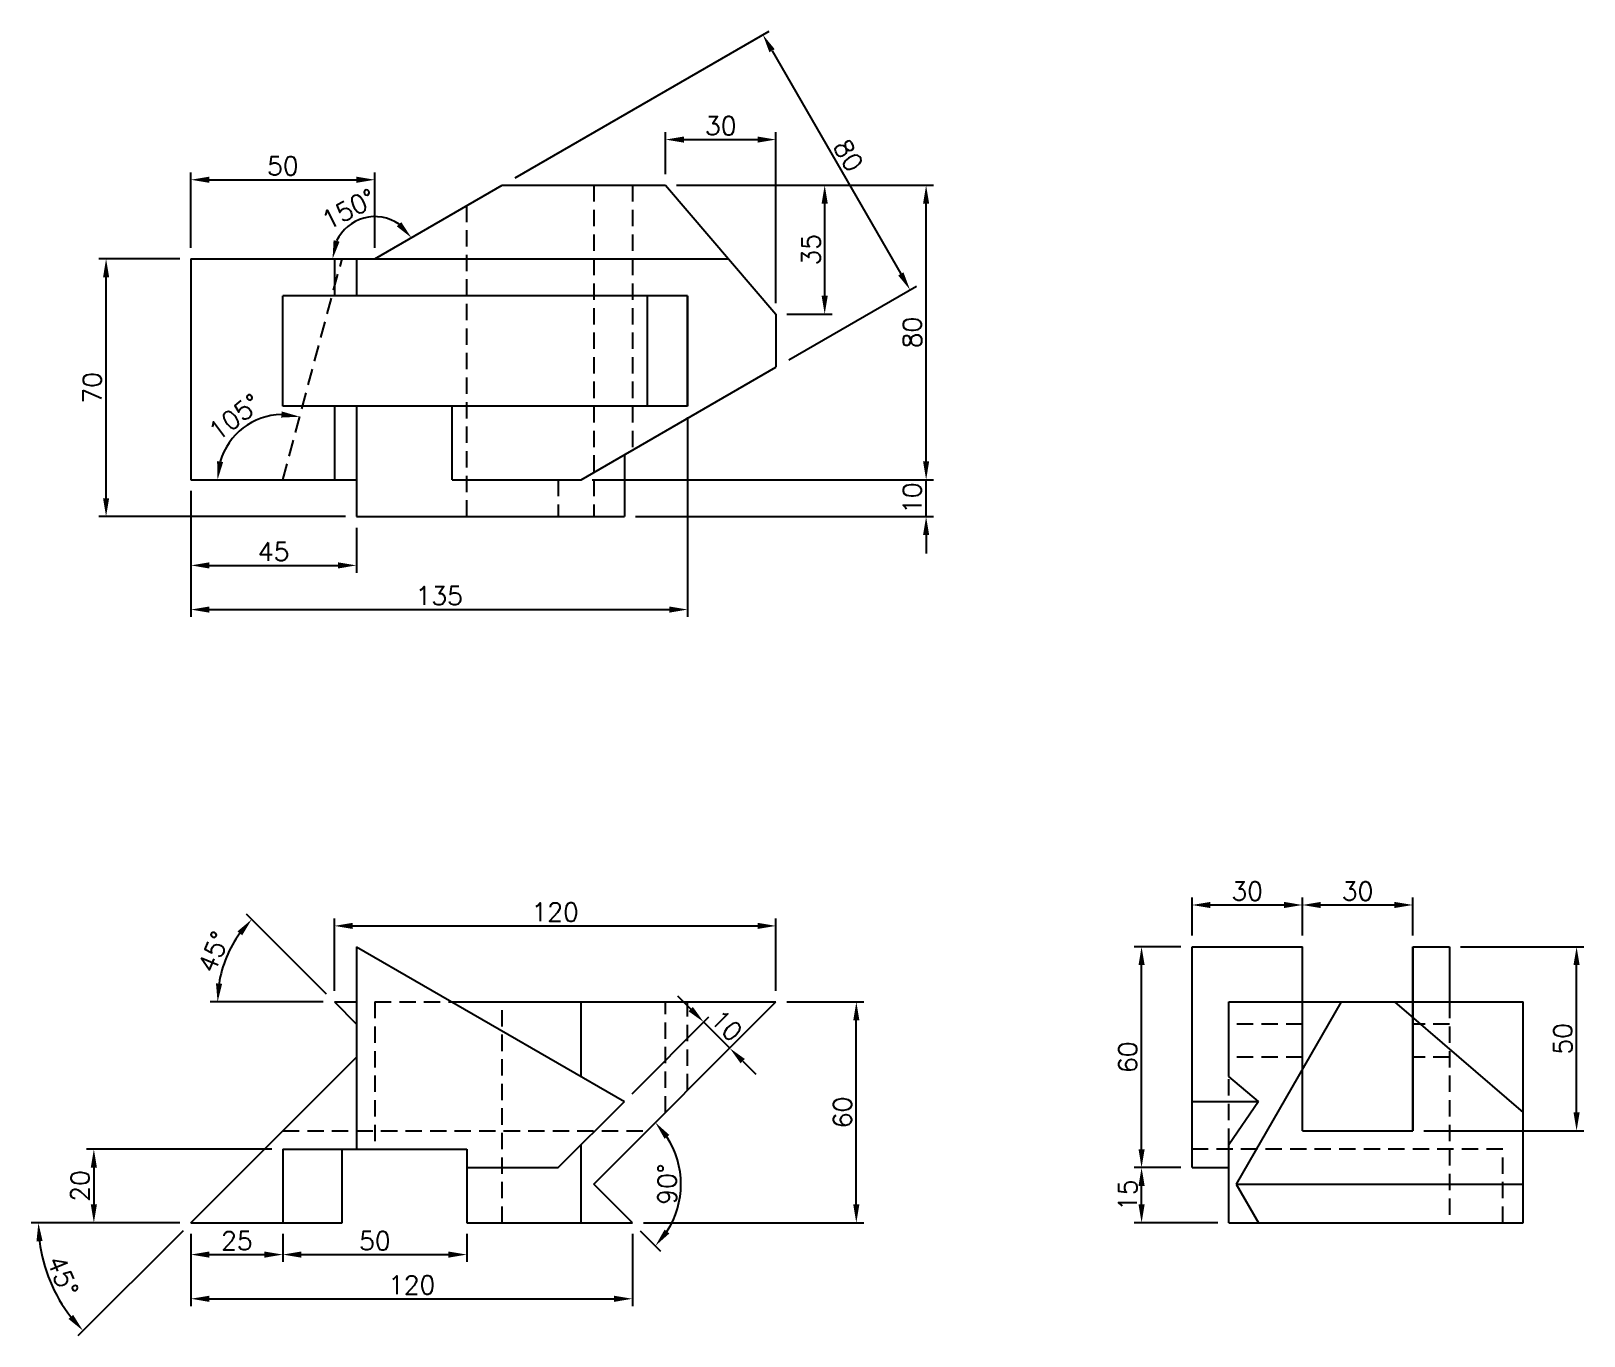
# Model space of a CAD drawing. Header units: millimetres. Extents: x 75 to 497, y 53 to 408.
import ezdxf

# ---------------------------------------------------------------- set-up
doc = ezdxf.new("R2010")
doc.units = ezdxf.units.MM
doc.header["$LTSCALE"] = 0.7
doc.linetypes.add('HIDDEN', pattern=[9.525, 6.35, -3.175])
for name, color, linetype in [('DIM', 1, 'Continuous'), ('HIDDEEN', 2, 'HIDDEN'), ('MODEL', 7, 'Continuous')]:
    doc.layers.add(name, color=color, linetype=linetype)
doc.styles.get("Standard").update_dxf_attribs({"font": 'romans.shx'})
doc.dimstyles.new('ISO-25', dxfattribs={"dimtxt": 2.5, "dimasz": 2.5, "dimexe": 1.25, "dimexo": 0.625, "dimtad": 1, "dimtxsty": 'Standard', "dimcen": 2.5, "dimadec": 0, "dimazin": 0, "dimtfac": 1, "dimtmove": 0, "dimatfit": 3, "dimfxl": 1, "dimarcsym": 0})

# ---------------------------------------------------------------- blocks, each defined once
blk = doc.blocks.new('*D1')
at = {"layer": 'Defpoints', "color": 0}
for p in [(168.28, 367.52), (118.28, 346.02), (168.28, 346.02)]:
    blk.add_point(p, dxfattribs=at)
at = {"layer": 'DIM', "color": 0, "lineweight": -2}
for p, q in [((118.28, 349.02), (118.28, 369.52)), ((123.28, 367.52), (163.28, 367.52)), ((168.28, 349.02), (168.28, 369.52))]:
    blk.add_line(p, q, dxfattribs=at)
at = {"layer": 'DIM', "color": 0}
for points in [[(123.28, 368.35), (123.28, 366.68), (118.28, 367.52)], [(163.28, 368.35), (163.28, 366.68), (168.28, 367.52)]]:
    blk.add_solid(points, dxfattribs=at)
at = {"layer": 'DIM', "color": 0, "insert": (143.28, 371.27), "char_height": 5, "attachment_point": 5}
blk.add_mtext('50', dxfattribs=at)
blk = doc.blocks.new('*D2')
at = {"layer": 'Defpoints', "color": 0}
for p in [(202.92, 366.02), (170.27, 357.34), (118.28, 346.02), (168.28, 346.02), (264.41, 346.02)]:
    blk.add_point(p, dxfattribs=at)
at = {"layer": 'DIM', "color": 0, "lineweight": -2}
blk.add_arc((168.28, 346.02), 11.49, 55.1407, 154.8593, dxfattribs=at)
at = {"layer": 'DIM', "color": 0}
for points in [[(175.46, 356.01), (174.23, 354.88), (178.22, 351.77)], [(158.69, 350.72), (157.06, 351.08), (156.79, 346.02)]]:
    blk.add_solid(points, dxfattribs=at)
at = {"layer": 'DIM', "color": 0, "insert": (161.19, 359.51), "char_height": 5, "attachment_point": 5, "rotation": 27.7041}
blk.add_mtext('150°', dxfattribs=at)
blk = doc.blocks.new('*D3')
at = {"layer": 'Defpoints', "color": 0}
for p in [(95.24, 346.02), (118.28, 346.02), (163.28, 276.02)]:
    blk.add_point(p, dxfattribs=at)
at = {"layer": 'DIM', "color": 0, "lineweight": -2}
for p, q in [((115.28, 346.02), (93.24, 346.02)), ((95.24, 281.02), (95.24, 341.02)), ((160.28, 276.02), (93.24, 276.02))]:
    blk.add_line(p, q, dxfattribs=at)
at = {"layer": 'DIM', "color": 0}
for points in [[(94.41, 341.02), (96.07, 341.02), (95.24, 346.02)], [(94.41, 281.02), (96.07, 281.02), (95.24, 276.02)]]:
    blk.add_solid(points, dxfattribs=at)
at = {"layer": 'DIM', "color": 0, "insert": (91.49, 311.02), "char_height": 5, "attachment_point": 5, "rotation": 90}
blk.add_mtext('70', dxfattribs=at)
blk = doc.blocks.new('*D4')
at = {"layer": 'Defpoints', "color": 0}
for p in [(159.35, 346.02), (137.21, 302.7), (118.28, 286.02), (143.28, 286.02), (163.28, 286.02)]:
    blk.add_point(p, dxfattribs=at)
at = {"layer": 'DIM', "color": 0, "lineweight": -2}
blk.add_arc((143.28, 286.02), 17.74, 91.2002, 163.7998, dxfattribs=at)
at = {"layer": 'DIM', "color": 0}
for points in [[(143, 304.59), (142.8, 302.93), (147.87, 303.16)], [(127.06, 290.86), (125.41, 291.09), (125.53, 286.02)]]:
    blk.add_solid(points, dxfattribs=at)
at = {"layer": 'DIM', "color": 0, "insert": (130.19, 303.07), "char_height": 5, "attachment_point": 5, "rotation": 37.5}
blk.add_mtext('105°', dxfattribs=at)
blk = doc.blocks.new('*D5')
at = {"layer": 'Defpoints', "color": 0}
for p in [(118.28, 286.02), (163.28, 276.02), (163.28, 262.78)]:
    blk.add_point(p, dxfattribs=at)
at = {"layer": 'DIM', "color": 0, "lineweight": -2}
for p, q in [((118.28, 283.02), (118.28, 260.78)), ((163.28, 273.02), (163.28, 260.78)), ((123.28, 262.78), (158.28, 262.78))]:
    blk.add_line(p, q, dxfattribs=at)
at = {"layer": 'DIM', "color": 0}
for points in [[(123.28, 263.61), (123.28, 261.94), (118.28, 262.78)], [(158.28, 263.61), (158.28, 261.94), (163.28, 262.78)]]:
    blk.add_solid(points, dxfattribs=at)
at = {"layer": 'DIM', "color": 0, "insert": (140.78, 266.53), "char_height": 5, "attachment_point": 5}
blk.add_mtext('45', dxfattribs=at)
blk = doc.blocks.new('*D6')
at = {"layer": 'Defpoints', "color": 0}
for p in [(253.28, 306.02), (118.28, 286.02), (253.28, 250.78)]:
    blk.add_point(p, dxfattribs=at)
at = {"layer": 'DIM', "color": 0, "lineweight": -2}
for p, q in [((253.28, 303.02), (253.28, 248.78)), ((118.28, 283.02), (118.28, 248.78)), ((123.28, 250.78), (248.28, 250.78))]:
    blk.add_line(p, q, dxfattribs=at)
at = {"layer": 'DIM', "color": 0}
for points in [[(123.28, 251.61), (123.28, 249.94), (118.28, 250.78)], [(248.28, 251.61), (248.28, 249.94), (253.28, 250.78)]]:
    blk.add_solid(points, dxfattribs=at)
at = {"layer": 'DIM', "color": 0, "insert": (185.78, 254.53), "char_height": 5, "attachment_point": 5}
blk.add_mtext('135', dxfattribs=at)
blk = doc.blocks.new('*D7')
at = {"layer": 'Defpoints', "color": 0}
for p in [(224.35, 286.02), (318.09, 286.02), (236.09, 276.02)]:
    blk.add_point(p, dxfattribs=at)
at = {"layer": 'DIM', "color": 0, "lineweight": -2}
for p, q in [((318.09, 291.02), (318.09, 296.02)), ((227.35, 286.02), (320.09, 286.02)), ((318.09, 276.02), (318.09, 286.02)), ((239.09, 276.02), (320.09, 276.02)), ((318.09, 271.02), (318.09, 266.02))]:
    blk.add_line(p, q, dxfattribs=at)
at = {"layer": 'DIM', "color": 0}
for points in [[(317.26, 291.02), (318.92, 291.02), (318.09, 286.02)], [(317.26, 271.02), (318.92, 271.02), (318.09, 276.02)]]:
    blk.add_solid(points, dxfattribs=at)
at = {"layer": 'DIM', "color": 0, "insert": (314.34, 281.02), "char_height": 5, "attachment_point": 5, "rotation": 90}
blk.add_mtext('10', dxfattribs=at)
blk = doc.blocks.new('*D8')
at = {"layer": 'Defpoints', "color": 0}
for p in [(247.27, 366.02), (318.09, 366.02), (224.35, 286.02)]:
    blk.add_point(p, dxfattribs=at)
at = {"layer": 'DIM', "color": 0, "lineweight": -2}
for p, q in [((250.27, 366.02), (320.09, 366.02)), ((318.09, 291.02), (318.09, 361.02)), ((227.35, 286.02), (320.09, 286.02))]:
    blk.add_line(p, q, dxfattribs=at)
at = {"layer": 'DIM', "color": 0}
for points in [[(317.26, 361.02), (318.92, 361.02), (318.09, 366.02)], [(317.26, 291.02), (318.92, 291.02), (318.09, 286.02)]]:
    blk.add_solid(points, dxfattribs=at)
at = {"layer": 'DIM', "color": 0, "insert": (314.34, 326.02), "char_height": 5, "attachment_point": 5, "rotation": 90}
blk.add_mtext('80', dxfattribs=at)
blk = doc.blocks.new('*D9')
at = {"layer": 'Defpoints', "color": 0}
for p in [(247.27, 366.02), (290.53, 366.02), (277.27, 331.02)]:
    blk.add_point(p, dxfattribs=at)
at = {"layer": 'DIM', "color": 0, "lineweight": -2}
for p, q in [((250.27, 366.02), (292.53, 366.02)), ((290.53, 336.02), (290.53, 361.02)), ((280.27, 331.02), (292.53, 331.02))]:
    blk.add_line(p, q, dxfattribs=at)
at = {"layer": 'DIM', "color": 0}
for points in [[(289.69, 361.02), (291.36, 361.02), (290.53, 366.02)], [(289.69, 336.02), (291.36, 336.02), (290.53, 331.02)]]:
    blk.add_solid(points, dxfattribs=at)
at = {"layer": 'DIM', "color": 0, "insert": (286.78, 348.52), "char_height": 5, "attachment_point": 5, "rotation": 90}
blk.add_mtext('35', dxfattribs=at)
blk = doc.blocks.new('*D10')
at = {"layer": 'Defpoints', "color": 0}
for p in [(277.27, 378.43), (247.27, 366.02), (277.27, 331.02)]:
    blk.add_point(p, dxfattribs=at)
at = {"layer": 'DIM', "color": 0, "lineweight": -2}
for p, q in [((247.27, 369.02), (247.27, 380.43)), ((277.27, 334.02), (277.27, 380.43)), ((252.27, 378.43), (272.27, 378.43))]:
    blk.add_line(p, q, dxfattribs=at)
at = {"layer": 'DIM', "color": 0}
for points in [[(252.27, 379.26), (252.27, 377.6), (247.27, 378.43)], [(272.27, 379.26), (272.27, 377.6), (277.27, 378.43)]]:
    blk.add_solid(points, dxfattribs=at)
at = {"layer": 'DIM', "color": 0, "insert": (262.27, 382.18), "char_height": 5, "attachment_point": 5}
blk.add_mtext('30', dxfattribs=at)
blk = doc.blocks.new('*D11')
at = {"layer": 'Defpoints', "color": 0}
for p in [(202.92, 366.02), (313.72, 337.62), (277.27, 316.57)]:
    blk.add_point(p, dxfattribs=at)
at = {"layer": 'DIM', "color": 0, "lineweight": -2}
for p, q in [((206.38, 368.02), (275.45, 407.9)), ((276.22, 402.57), (311.22, 341.95)), ((280.74, 318.57), (315.45, 338.62))]:
    blk.add_line(p, q, dxfattribs=at)
at = {"layer": 'DIM', "color": 0}
for points in [[(276.94, 402.99), (275.5, 402.15), (273.72, 406.9)], [(311.94, 342.36), (310.5, 341.53), (313.72, 337.62)]]:
    blk.add_solid(points, dxfattribs=at)
at = {"layer": 'DIM', "color": 0, "insert": (296.97, 374.13), "char_height": 5, "attachment_point": 5, "rotation": 300}
blk.add_mtext('80', dxfattribs=at)
blk = doc.blocks.new('*D12')
at = {"layer": 'Defpoints', "color": 0}
for p in [(129.79, 160.07), (157.27, 144.21), (157.27, 144.21), (163.28, 144.21), (163.28, 138.2)]:
    blk.add_point(p, dxfattribs=at)
at = {"layer": 'DIM', "color": 0, "lineweight": -2}
for p, q in [((155.15, 146.33), (133.42, 168.06)), ((154.27, 144.21), (123.54, 144.21))]:
    blk.add_line(p, q, dxfattribs=at)
blk.add_arc((157.27, 144.21), 31.73, 144.0367, 170.9633, dxfattribs=at)
at = {"layer": 'DIM', "color": 0}
for points in [[(130.95, 163.38), (132.22, 162.3), (134.83, 166.64)], [(126.76, 149.12), (125.1, 149.26), (125.54, 144.21)]]:
    blk.add_solid(points, dxfattribs=at)
at = {"layer": 'DIM', "color": 0, "insert": (124.49, 157.78), "char_height": 5, "attachment_point": 5, "rotation": 67.5}
blk.add_mtext('45°', dxfattribs=at)
blk = doc.blocks.new('*D13')
at = {"layer": 'Defpoints', "color": 0}
for p in [(143.28, 104.21), (91.92, 84.21), (118.28, 84.21)]:
    blk.add_point(p, dxfattribs=at)
at = {"layer": 'DIM', "color": 0, "lineweight": -2}
for p, q in [((140.28, 104.21), (89.92, 104.21)), ((91.92, 99.21), (91.92, 89.21)), ((115.28, 84.21), (89.92, 84.21))]:
    blk.add_line(p, q, dxfattribs=at)
at = {"layer": 'DIM', "color": 0}
for points in [[(91.08, 99.21), (92.75, 99.21), (91.92, 104.21)], [(91.08, 89.21), (92.75, 89.21), (91.92, 84.21)]]:
    blk.add_solid(points, dxfattribs=at)
at = {"layer": 'DIM', "color": 0, "insert": (88.17, 94.21), "char_height": 5, "attachment_point": 5, "rotation": 90}
blk.add_mtext('20', dxfattribs=at)
blk = doc.blocks.new('*D14')
at = {"layer": 'Defpoints', "color": 0}
for p in [(163.28, 129.21), (118.28, 84.21), (118.28, 84.21), (159.35, 84.21), (78.26, 73.48)]:
    blk.add_point(p, dxfattribs=at)
at = {"layer": 'DIM', "color": 0, "lineweight": -2}
for p, q in [((115.28, 84.21), (74.85, 84.21)), ((116.15, 82.08), (87.57, 53.5))]:
    blk.add_line(p, q, dxfattribs=at)
blk.add_arc((118.28, 84.21), 41.43, 186.9195, 218.0805, dxfattribs=at)
at = {"layer": 'DIM', "color": 0}
for points in [[(76.32, 79.16), (77.98, 79.26), (76.85, 84.21)], [(86.29, 59.21), (85.04, 58.1), (88.98, 54.91)]]:
    blk.add_solid(points, dxfattribs=at)
at = {"layer": 'DIM', "color": 0, "insert": (83.47, 69.79), "char_height": 5, "attachment_point": 5, "rotation": 292.5}
blk.add_mtext('45°', dxfattribs=at)
blk = doc.blocks.new('*D15')
at = {"layer": 'Defpoints', "color": 0}
for p in [(277.27, 144.21), (227.77, 94.71), (227.77, 94.71), (250.65, 88.58), (238.28, 84.21)]:
    blk.add_point(p, dxfattribs=at)
at = {"layer": 'DIM', "color": 0, "lineweight": -2}
blk.add_line((240.4, 82.08), (245.93, 76.55), dxfattribs=at)
blk.add_arc((227.77, 94.71), 23.68, 327.119, 32.881, dxfattribs=at)
at = {"layer": 'DIM', "color": 0}
for points in [[(247.01, 107.04), (248.31, 108.09), (244.52, 111.45)], [(248.31, 81.33), (247.01, 82.37), (244.52, 77.96)]]:
    blk.add_solid(points, dxfattribs=at)
at = {"layer": 'DIM', "color": 0, "insert": (247.71, 94.71), "char_height": 5, "attachment_point": 5, "rotation": 90}
blk.add_mtext('90°', dxfattribs=at)
blk = doc.blocks.new('*D16')
at = {"layer": 'Defpoints', "color": 0}
for p in [(277.27, 144.21), (299.12, 144.21), (238.28, 84.21)]:
    blk.add_point(p, dxfattribs=at)
at = {"layer": 'DIM', "color": 0, "lineweight": -2}
for p, q in [((280.27, 144.21), (301.12, 144.21)), ((299.12, 89.21), (299.12, 139.21)), ((241.28, 84.21), (301.12, 84.21))]:
    blk.add_line(p, q, dxfattribs=at)
at = {"layer": 'DIM', "color": 0}
for points in [[(298.29, 139.21), (299.95, 139.21), (299.12, 144.21)], [(298.29, 89.21), (299.95, 89.21), (299.12, 84.21)]]:
    blk.add_solid(points, dxfattribs=at)
at = {"layer": 'DIM', "color": 0, "insert": (295.37, 114.21), "char_height": 5, "attachment_point": 5, "rotation": 90}
blk.add_mtext('60', dxfattribs=at)
blk = doc.blocks.new('*D17')
at = {"layer": 'Defpoints', "color": 0}
for p in [(264.72, 131.66), (236.09, 117.17), (243.16, 110.1)]:
    blk.add_point(p, dxfattribs=at)
at = {"layer": 'DIM', "color": 0, "lineweight": -2}
for p, q in [((254.12, 142.26), (250.58, 145.8)), ((238.21, 119.29), (259.07, 140.14)), ((257.65, 138.73), (264.72, 131.66)), ((268.26, 128.12), (271.79, 124.59))]:
    blk.add_line(p, q, dxfattribs=at)
at = {"layer": 'DIM', "color": 0}
for points in [[(254.7, 142.85), (253.53, 141.67), (257.65, 138.73)], [(268.85, 128.71), (267.67, 127.53), (264.72, 131.66)]]:
    blk.add_solid(points, dxfattribs=at)
at = {"layer": 'DIM', "color": 0, "insert": (263.84, 137.84), "char_height": 5, "attachment_point": 5, "rotation": 315}
blk.add_mtext('10', dxfattribs=at)
blk = doc.blocks.new('*D18')
at = {"layer": 'Defpoints', "color": 0}
for p in [(376.64, 99.21), (390.35, 99.21), (400.35, 84.21)]:
    blk.add_point(p, dxfattribs=at)
at = {"layer": 'DIM', "color": 0, "lineweight": -2}
for p, q in [((387.35, 99.21), (374.64, 99.21)), ((376.64, 89.21), (376.64, 94.21)), ((397.35, 84.21), (374.64, 84.21))]:
    blk.add_line(p, q, dxfattribs=at)
at = {"layer": 'DIM', "color": 0}
for points in [[(375.81, 94.21), (377.48, 94.21), (376.64, 99.21)], [(375.81, 89.21), (377.48, 89.21), (376.64, 84.21)]]:
    blk.add_solid(points, dxfattribs=at)
at = {"layer": 'DIM', "color": 0, "insert": (372.89, 91.71), "char_height": 5, "attachment_point": 5, "rotation": 90}
blk.add_mtext('15', dxfattribs=at)
blk = doc.blocks.new('*D19')
at = {"layer": 'Defpoints', "color": 0}
for p in [(376.64, 159.21), (390.35, 159.21), (390.35, 99.21)]:
    blk.add_point(p, dxfattribs=at)
at = {"layer": 'DIM', "color": 0, "lineweight": -2}
for p, q in [((387.35, 159.21), (374.64, 159.21)), ((376.64, 104.21), (376.64, 154.21)), ((387.35, 99.21), (374.64, 99.21))]:
    blk.add_line(p, q, dxfattribs=at)
at = {"layer": 'DIM', "color": 0}
for points in [[(375.81, 154.21), (377.48, 154.21), (376.64, 159.21)], [(375.81, 104.21), (377.48, 104.21), (376.64, 99.21)]]:
    blk.add_solid(points, dxfattribs=at)
at = {"layer": 'DIM', "color": 0, "insert": (372.89, 129.21), "char_height": 5, "attachment_point": 5, "rotation": 90}
blk.add_mtext('60', dxfattribs=at)
blk = doc.blocks.new('*D20')
at = {"layer": 'Defpoints', "color": 0}
for p in [(460.35, 159.21), (494.86, 159.21), (450.35, 109.21)]:
    blk.add_point(p, dxfattribs=at)
at = {"layer": 'DIM', "color": 0, "lineweight": -2}
for p, q in [((463.35, 159.21), (496.86, 159.21)), ((494.86, 114.21), (494.86, 154.21)), ((453.35, 109.21), (496.86, 109.21))]:
    blk.add_line(p, q, dxfattribs=at)
at = {"layer": 'DIM', "color": 0}
for points in [[(494.02, 154.21), (495.69, 154.21), (494.86, 159.21)], [(494.02, 114.21), (495.69, 114.21), (494.86, 109.21)]]:
    blk.add_solid(points, dxfattribs=at)
at = {"layer": 'DIM', "color": 0, "insert": (491.11, 134.21), "char_height": 5, "attachment_point": 5, "rotation": 90}
blk.add_mtext('50', dxfattribs=at)
blk = doc.blocks.new('*D21')
at = {"layer": 'Defpoints', "color": 0}
for p in [(277.27, 164.86), (157.27, 144.21), (277.27, 144.21)]:
    blk.add_point(p, dxfattribs=at)
at = {"layer": 'DIM', "color": 0, "lineweight": -2}
for p, q in [((157.27, 147.21), (157.27, 166.86)), ((162.27, 164.86), (272.27, 164.86)), ((277.27, 147.21), (277.27, 166.86))]:
    blk.add_line(p, q, dxfattribs=at)
at = {"layer": 'DIM', "color": 0}
for points in [[(162.27, 165.7), (162.27, 164.03), (157.27, 164.86)], [(272.27, 165.7), (272.27, 164.03), (277.27, 164.86)]]:
    blk.add_solid(points, dxfattribs=at)
at = {"layer": 'DIM', "color": 0, "insert": (217.27, 168.61), "char_height": 5, "attachment_point": 5}
blk.add_mtext('120', dxfattribs=at)
blk = doc.blocks.new('*D22')
at = {"layer": 'Defpoints', "color": 0}
for p in [(420.35, 170.54), (390.35, 159.21), (420.35, 159.21)]:
    blk.add_point(p, dxfattribs=at)
at = {"layer": 'DIM', "color": 0, "lineweight": -2}
for p, q in [((390.35, 162.21), (390.35, 172.54)), ((395.35, 170.54), (415.35, 170.54)), ((420.35, 162.21), (420.35, 172.54))]:
    blk.add_line(p, q, dxfattribs=at)
at = {"layer": 'DIM', "color": 0}
for points in [[(395.35, 171.38), (395.35, 169.71), (390.35, 170.54)], [(415.35, 171.38), (415.35, 169.71), (420.35, 170.54)]]:
    blk.add_solid(points, dxfattribs=at)
at = {"layer": 'DIM', "color": 0, "insert": (405.35, 174.29), "char_height": 5, "attachment_point": 5}
blk.add_mtext('30', dxfattribs=at)
blk = doc.blocks.new('*D23')
at = {"layer": 'Defpoints', "color": 0}
for p in [(450.35, 170.54), (420.35, 159.21), (450.35, 159.21)]:
    blk.add_point(p, dxfattribs=at)
at = {"layer": 'DIM', "color": 0, "lineweight": -2}
for p, q in [((420.35, 162.21), (420.35, 172.54)), ((425.35, 170.54), (445.35, 170.54)), ((450.35, 162.21), (450.35, 172.54))]:
    blk.add_line(p, q, dxfattribs=at)
at = {"layer": 'DIM', "color": 0}
for points in [[(425.35, 171.38), (425.35, 169.71), (420.35, 170.54)], [(445.35, 171.38), (445.35, 169.71), (450.35, 170.54)]]:
    blk.add_solid(points, dxfattribs=at)
at = {"layer": 'DIM', "color": 0, "insert": (435.35, 174.29), "char_height": 5, "attachment_point": 5}
blk.add_mtext('30', dxfattribs=at)
blk = doc.blocks.new('*D24')
at = {"layer": 'Defpoints', "color": 0}
for p in [(118.28, 84.21), (143.28, 84.21), (143.28, 75.59)]:
    blk.add_point(p, dxfattribs=at)
at = {"layer": 'DIM', "color": 0, "lineweight": -2}
for p, q in [((118.28, 81.21), (118.28, 73.59)), ((143.28, 81.21), (143.28, 73.59)), ((123.28, 75.59), (138.28, 75.59))]:
    blk.add_line(p, q, dxfattribs=at)
at = {"layer": 'DIM', "color": 0}
for points in [[(123.28, 76.42), (123.28, 74.75), (118.28, 75.59)], [(138.28, 76.42), (138.28, 74.75), (143.28, 75.59)]]:
    blk.add_solid(points, dxfattribs=at)
at = {"layer": 'DIM', "color": 0, "insert": (130.78, 79.34), "char_height": 5, "attachment_point": 5}
blk.add_mtext('25', dxfattribs=at)
blk = doc.blocks.new('*D25')
at = {"layer": 'Defpoints', "color": 0}
for p in [(143.28, 84.21), (193.28, 84.21), (193.28, 75.59)]:
    blk.add_point(p, dxfattribs=at)
at = {"layer": 'DIM', "color": 0, "lineweight": -2}
for p, q in [((143.28, 81.21), (143.28, 73.59)), ((193.28, 81.21), (193.28, 73.59)), ((148.28, 75.59), (188.28, 75.59))]:
    blk.add_line(p, q, dxfattribs=at)
at = {"layer": 'DIM', "color": 0}
for points in [[(148.28, 76.42), (148.28, 74.75), (143.28, 75.59)], [(188.28, 76.42), (188.28, 74.75), (193.28, 75.59)]]:
    blk.add_solid(points, dxfattribs=at)
at = {"layer": 'DIM', "color": 0, "insert": (168.28, 79.34), "char_height": 5, "attachment_point": 5}
blk.add_mtext('50', dxfattribs=at)
blk = doc.blocks.new('*D26')
at = {"layer": 'Defpoints', "color": 0}
for p in [(118.28, 84.21), (238.28, 84.21), (238.28, 63.59)]:
    blk.add_point(p, dxfattribs=at)
at = {"layer": 'DIM', "color": 0, "lineweight": -2}
for p, q in [((118.28, 81.21), (118.28, 61.59)), ((238.28, 81.21), (238.28, 61.59)), ((123.28, 63.59), (233.28, 63.59))]:
    blk.add_line(p, q, dxfattribs=at)
at = {"layer": 'DIM', "color": 0}
for points in [[(123.28, 64.42), (123.28, 62.75), (118.28, 63.59)], [(233.28, 64.42), (233.28, 62.75), (238.28, 63.59)]]:
    blk.add_solid(points, dxfattribs=at)
at = {"layer": 'DIM', "color": 0, "insert": (178.28, 67.34), "char_height": 5, "attachment_point": 5}
blk.add_mtext('120', dxfattribs=at)

msp = doc.modelspace()

# ---------------------------------------------------------------- linework, layer by layer
at = {"layer": 'HIDDEEN'}
for p, q in [((227.773, 366.023), (227.773, 276.023)), ((238.276, 366.023), (238.276, 294.061)), ((193.276, 276.023), (193.276, 360.456)), ((143.276, 286.023), (159.353, 346.023)), ((218.129, 286.023), (218.129, 276.023)), ((168.276, 144.205), (168.276, 104.205)), ((168.276, 144.205), (189.257, 144.205)), ((202.917, 84.205), (202.917, 144.205)), ((247.271, 114.205), (247.271, 144.205)), ((253.276, 120.21), (253.276, 144.205)), ((460.345, 144.205), (460.345, 84.205)), ((420.345, 138.2), (400.345, 138.2)), ((460.345, 138.2), (450.345, 138.2)), ((420.345, 129.205), (400.345, 129.205)), ((460.345, 129.205), (450.345, 129.205)), ((400.345, 105.429), (400.345, 123.942)), ((143.276, 109.205), (242.271, 109.205)), ((474.779, 104.205), (390.345, 104.205)), ((474.779, 84.205), (474.779, 104.205))]:
    msp.add_line(p, q, dxfattribs=at)
at = {"layer": 'MODEL'}
for p, q in [((168.276, 346.023), (202.917, 366.023)), ((202.917, 366.023), (247.271, 366.023)), ((247.271, 366.023), (277.271, 331.023)), ((118.276, 346.023), (118.276, 286.023)), ((118.276, 346.023), (264.414, 346.023)), ((157.271, 346.023), (157.271, 336.023)), ((163.276, 346.023), (163.276, 336.023)), ((253.276, 336.023), (143.276, 336.023)), ((143.276, 306.023), (143.276, 336.023)), ((242.271, 336.023), (242.271, 306.023)), ((253.276, 336.023), (253.276, 306.023)), ((253.276, 306.023), (253.276, 336.023)), ((277.271, 331.023), (277.271, 316.575)), ((224.353, 286.023), (277.271, 316.575)), ((253.276, 306.023), (143.276, 306.023)), ((157.271, 306.023), (157.271, 286.023)), ((163.276, 306.023), (163.276, 276.023)), ((189.257, 286.023), (189.257, 306.023)), ((236.09, 292.799), (236.09, 276.023)), ((118.276, 286.023), (163.276, 286.023)), ((189.257, 286.023), (224.353, 286.023)), ((163.276, 276.023), (236.09, 276.023)), ((163.276, 159.205), (163.276, 104.205)), ((163.276, 159.205), (236.09, 117.166)), ((390.345, 159.205), (420.345, 159.205)), ((390.345, 99.205), (390.345, 159.205)), ((420.345, 109.205), (420.345, 159.205)), ((450.345, 109.205), (450.345, 159.205)), ((450.345, 159.205), (450.345, 109.205)), ((450.345, 159.205), (460.345, 159.205)), ((460.345, 159.205), (460.345, 144.205)), ((157.271, 144.205), (163.276, 144.205)), ((157.271, 144.205), (163.276, 138.2)), ((189.257, 144.205), (277.271, 144.205)), ((224.353, 123.942), (224.353, 144.205)), ((227.773, 94.708), (277.271, 144.205)), ((400.345, 144.205), (480.345, 144.205)), ((400.345, 123.942), (400.345, 144.205)), ((430.898, 144.205), (402.32, 94.708)), ((445.345, 144.205), (480.345, 114.205)), ((480.345, 84.205), (480.345, 144.205)), ((118.276, 84.205), (163.276, 129.205)), ((408.384, 117.166), (400.345, 123.942)), ((480.345, 120.21), (480.345, 120.21)), ((218.129, 99.205), (236.09, 117.166)), ((390.345, 117.166), (408.384, 117.166)), ((408.384, 117.166), (400.345, 105.429)), ((420.345, 109.205), (450.345, 109.205)), ((143.276, 104.205), (143.276, 84.205)), ((143.276, 104.205), (193.276, 104.205)), ((159.353, 84.205), (159.353, 104.205)), ((193.276, 104.205), (193.276, 84.205)), ((224.353, 84.205), (224.353, 105.429)), ((400.345, 84.205), (400.345, 105.429)), ((193.276, 99.205), (218.129, 99.205)), ((390.345, 99.205), (400.345, 99.205)), ((238.276, 84.205), (227.773, 94.708)), ((402.32, 94.708), (480.345, 94.708)), ((402.32, 94.708), (408.384, 84.205)), ((118.276, 84.205), (159.353, 84.205)), ((193.276, 84.205), (238.276, 84.205)), ((400.345, 84.205), (480.345, 84.205))]:
    msp.add_line(p, q, dxfattribs=at)

# ---------------------------------------------------------------- dimensions: what is measured, and where the dimension line sits
at = {"layer": 'DIM'}
for base, p1, p2, angle, override, picture, middle in [((313.719, 337.618), (202.917, 366.023), (277.271, 316.575), 120, {"dimscale": 2, "dimexe": 1, "dimexo": 2, "dimtoh": 1, "dimcen": 0, "dimazin": 2}, '*D11', (296.966, 374.134)), ((318.091, 366.023), (224.353, 286.023), (247.271, 366.023), 90, {"dimscale": 2, "dimexe": 1, "dimexo": 1.5, "dimtoh": 1, "dimcen": 0, "dimazin": 2}, '*D8', (314.341, 326.023)), ((290.528, 366.023), (277.271, 331.023), (247.271, 366.023), 90, {"dimscale": 2, "dimexe": 1, "dimexo": 1.5, "dimtoh": 1, "dimcen": 0, "dimazin": 2}, '*D9', (286.778, 348.523)), ((95.241, 346.023), (163.276, 276.023), (118.276, 346.023), 90, {"dimscale": 2, "dimexe": 1, "dimexo": 1.5, "dimtoh": 1, "dimcen": 0, "dimazin": 2}, '*D3', (91.491, 311.023)), ((318.091, 286.023), (236.09, 276.023), (224.353, 286.023), 90, {"dimscale": 2, "dimexe": 1, "dimexo": 1.5, "dimtoh": 1, "dimcen": 0, "dimazin": 2}, '*D7', (314.341, 281.023)), ((376.644, 159.205), (390.345, 99.205), (390.345, 159.205), 90, {"dimscale": 2, "dimexe": 1, "dimexo": 1.5, "dimtoh": 1, "dimcen": 0, "dimazin": 2}, '*D19', (372.894, 129.205)), ((494.858, 159.205), (450.345, 109.205), (460.345, 159.205), 90, {"dimscale": 2, "dimexe": 1, "dimexo": 1.5, "dimtoh": 1, "dimcen": 0, "dimazin": 2}, '*D20', (491.108, 134.205)), ((299.12, 144.205), (238.276, 84.205), (277.271, 144.205), 90, {"dimscale": 2, "dimexe": 1, "dimexo": 1.5, "dimtoh": 1, "dimcen": 0, "dimazin": 2}, '*D16', (295.37, 114.205)), ((91.917, 84.205), (143.276, 104.205), (118.276, 84.205), 90, {"dimscale": 2, "dimexe": 1, "dimexo": 1.5, "dimtoh": 1, "dimcen": 0, "dimazin": 2}, '*D13', (88.167, 94.205)), ((376.644, 99.205), (400.345, 84.205), (390.345, 99.205), 90, {"dimscale": 2, "dimexe": 1, "dimexo": 1.5, "dimtoh": 1, "dimcen": 0, "dimazin": 2}, '*D18', (372.894, 91.705))]:
    dim = msp.add_linear_dim(base=base, p1=p1, p2=p2, angle=angle, dimstyle='ISO-25', override=override, dxfattribs=at)
    dim.commit()
    dim.dimension.update_dxf_attribs({"geometry": picture, "text_midpoint": middle})
for base, p1, p2, picture, middle in [((277.271, 378.429), (247.271, 366.023), (277.271, 331.023), '*D10', (262.271, 382.179)), ((168.276, 367.516), (118.276, 346.023), (168.276, 346.023), '*D1', (143.276, 371.266)), ((253.276, 250.778), (118.276, 286.023), (253.276, 306.023), '*D6', (185.776, 254.528)), ((163.276, 262.778), (118.276, 286.023), (163.276, 276.023), '*D5', (140.776, 266.528)), ((420.345, 170.544), (390.345, 159.205), (420.345, 159.205), '*D22', (405.345, 174.294)), ((450.345, 170.544), (420.345, 159.205), (450.345, 159.205), '*D23', (435.345, 174.294)), ((277.271, 164.863), (157.271, 144.205), (277.271, 144.205), '*D21', (217.271, 168.613)), ((143.276, 75.587), (118.276, 84.205), (143.276, 84.205), '*D24', (130.776, 79.337)), ((238.276, 63.587), (118.276, 84.205), (238.276, 84.205), '*D26', (178.276, 67.337)), ((193.276, 75.587), (143.276, 84.205), (193.276, 84.205), '*D25', (168.276, 79.337))]:
    dim = msp.add_linear_dim(base=base, p1=p1, p2=p2, dimstyle='ISO-25', override={"dimscale": 2, "dimexe": 1, "dimexo": 1.5, "dimtoh": 1, "dimcen": 0, "dimazin": 2}, dxfattribs=at)
    dim.commit()
    dim.dimension.update_dxf_attribs({"geometry": picture, "text_midpoint": middle})
dim = msp.add_angular_dim_2l(base=(170.271, 357.335), line1=((118.276, 346.023), (264.414, 346.023)), line2=((168.276, 346.023), (202.917, 366.023)), dimstyle='ISO-25', override={"dimscale": 2, "dimexe": 1, "dimexo": 1.5, "dimtoh": 1, "dimcen": 0, "dimazin": 2}, dxfattribs=at)
dim.commit()
dim.dimension.update_dxf_attribs({"geometry": '*D2', "text_midpoint": (162.936, 356.193), "dimtype": 162})
for base, line1, line2, picture, middle in [((137.208, 302.695), ((118.276, 286.023), (163.276, 286.023)), ((143.276, 286.023), (159.353, 346.023)), '*D4', (130.192, 303.074)), ((129.788, 160.072), ((157.271, 144.205), (163.276, 138.2)), ((157.271, 144.205), (163.276, 144.205)), '*D12', (124.488, 157.785)), ((250.649, 88.578), ((227.773, 94.708), (277.271, 144.205)), ((238.276, 84.205), (227.773, 94.708)), '*D15', (247.706, 94.708)), ((78.261, 73.483), ((118.276, 84.205), (159.353, 84.205)), ((118.276, 84.205), (163.276, 129.205)), '*D14', (83.467, 69.787))]:
    dim = msp.add_angular_dim_2l(base=base, line1=line1, line2=line2, dimstyle='ISO-25', override={"dimscale": 2, "dimexe": 1, "dimexo": 1.5, "dimtoh": 1, "dimcen": 0, "dimazin": 2}, dxfattribs=at)
    dim.commit()
    dim.dimension.update_dxf_attribs({"geometry": picture, "text_midpoint": middle})
dim = msp.add_linear_dim(base=(264.722, 131.656), p1=(236.09, 117.166), p2=(243.161, 110.095), angle=135, dimstyle='ISO-25', override={"dimscale": 2, "dimexe": 1, "dimexo": 1.5, "dimtoh": 1, "dimcen": 0, "dimse2": 1, "dimazin": 2}, dxfattribs=at)
dim.commit()
dim.dimension.update_dxf_attribs({"geometry": '*D17', "text_midpoint": (261.187, 135.192), "dimtype": 160})

doc.saveas('drawing.dxf')
